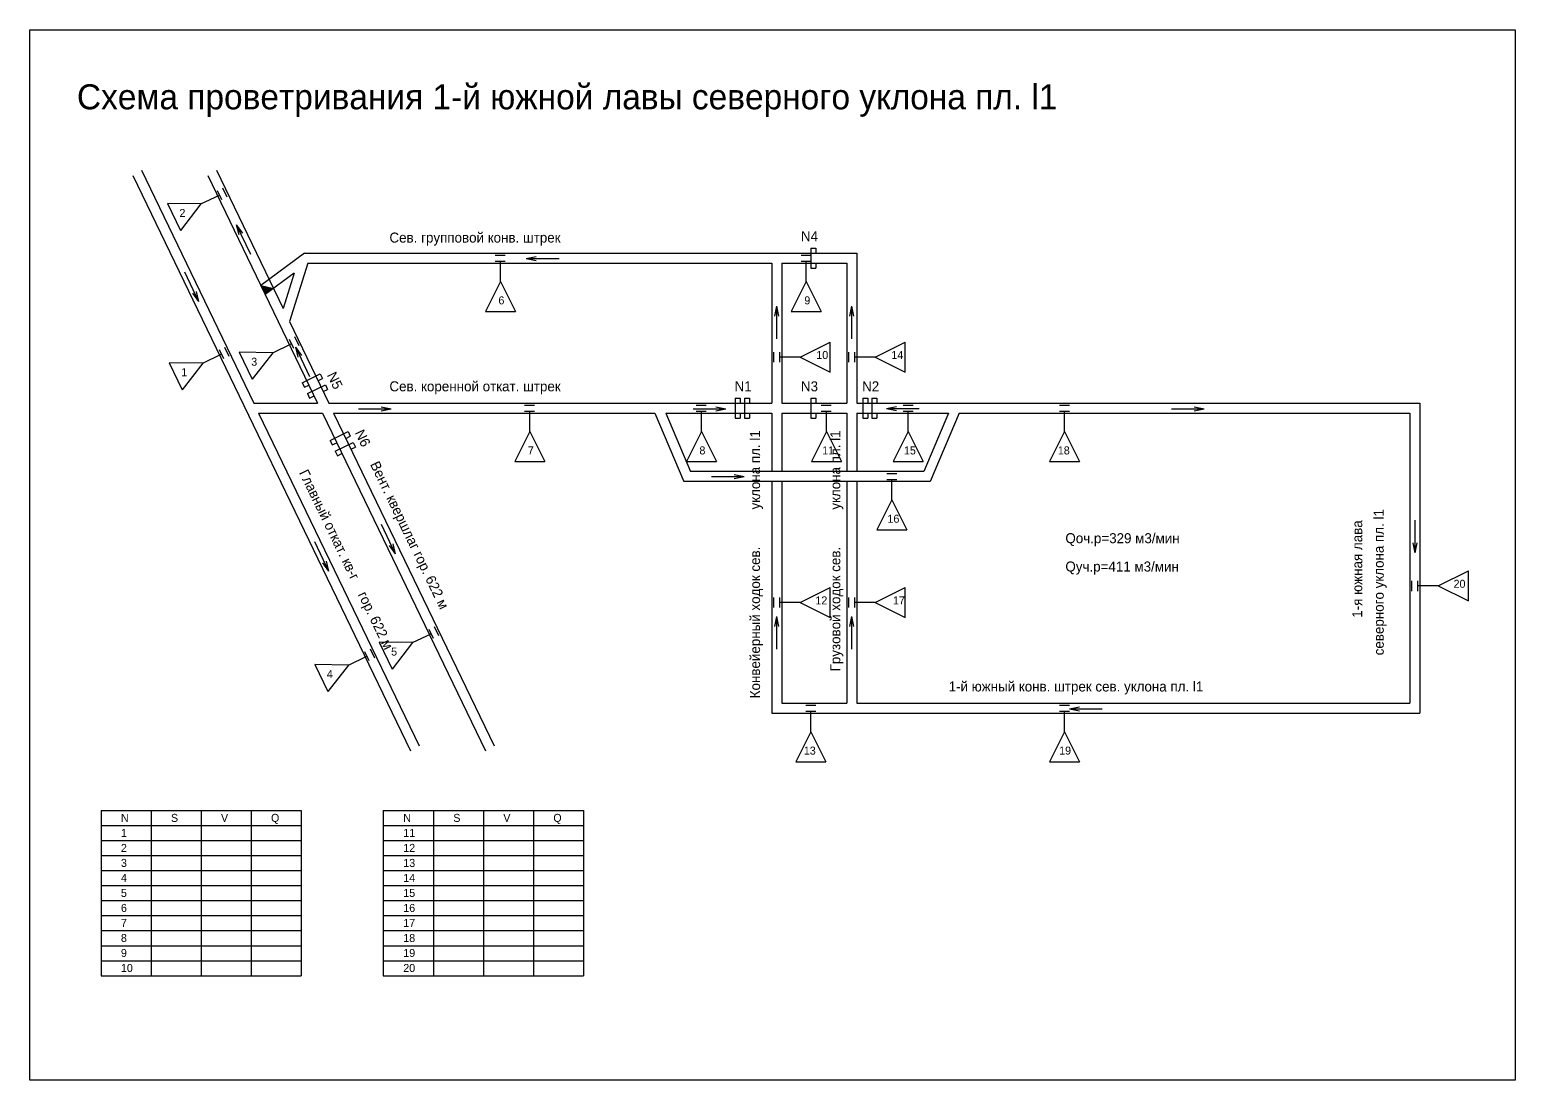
# Model space of a CAD drawing. Header units: millimetres. Extents: x -1696 to 1666, y -393 to 931.
# Drawn here: x 181 to 1666, y -119 to 931 of the extents above; entities that cross this region are included whole.
import ezdxf

# ---------------------------------------------------------------- set-up
doc = ezdxf.new("R2010")
doc.units = ezdxf.units.MM

msp = doc.modelspace()

# ---------------------------------------------------------------- hatches: boundary and pattern name
msp.add_hatch(color=256).paths.add_polyline_path([(411.617, 675.413), (416.04, 666.249), (424.202, 672.273)])

# ---------------------------------------------------------------- linework, layer by layer
for p, q in [((292.196, 790.398), (404.487, 557.714)), ((367.196, 790.398), (433.842, 652.296)), ((283.561, 785.355), (561.186, 210.073)), ((358.561, 785.355), (468.418, 557.714)), ((351.794, 756.739), (370.285, 765.662)), ((318.256, 757.209), (331.295, 730.191)), ((351.794, 756.739), (318.256, 757.209)), ((351.794, 756.739), (331.295, 730.191)), ((455.379, 707.714), (411.617, 675.413)), ((455.379, 707.714), (1007.37, 707.714)), ((651.092, 679.214), (651.092, 699.745)), ((956.878, 679.214), (956.878, 699.745)), ((961.311, 712.714), (961.311, 692.714)), ((961.311, 712.714), (966.311, 712.714)), ((966.311, 712.714), (966.311, 707.714)), ((1007.37, 707.714), (1007.37, 557.714)), ((444.996, 687.622), (416.04, 666.249)), ((444.996, 687.622), (433.842, 652.296)), ((458.67, 697.714), (440.182, 639.16)), ((458.67, 697.714), (922.37, 697.714)), ((922.37, 697.714), (922.37, 557.714)), ((932.37, 697.714), (932.37, 557.714)), ((932.37, 697.714), (997.37, 697.714)), ((961.311, 692.714), (966.311, 692.714)), ((966.311, 697.714), (966.311, 692.714)), ((997.37, 697.714), (997.37, 557.714)), ((411.617, 675.413), (424.202, 672.273)), ((651.092, 679.214), (636.092, 649.214)), ((651.092, 679.214), (666.092, 649.214)), ((956.878, 679.214), (941.878, 649.214)), ((956.878, 679.214), (971.878, 649.214)), ((440.182, 639.16), (479.487, 557.714)), ((636.092, 649.214), (666.092, 649.214)), ((941.878, 649.214), (971.878, 649.214)), ((423.548, 608.055), (442.038, 616.978)), ((950.87, 603.743), (980.87, 618.743)), ((980.87, 588.743), (980.87, 618.743)), ((1025.87, 603.743), (1055.87, 618.743)), ((1055.87, 588.743), (1055.87, 618.743)), ((320.055, 598.071), (333.094, 571.053)), ((353.593, 597.601), (320.055, 598.071)), ((353.593, 597.601), (333.094, 571.053)), ((353.593, 597.601), (372.083, 606.524)), ((390.01, 608.525), (403.049, 581.507)), ((423.548, 608.055), (390.01, 608.525)), ((423.548, 608.055), (403.049, 581.507)), ((950.87, 603.743), (930.339, 603.743)), ((950.87, 603.743), (980.87, 588.743)), ((1025.87, 603.743), (1005.339, 603.743)), ((1025.87, 603.743), (1055.87, 588.743)), ((453.001, 578.156), (470.985, 586.835)), ((468.655, 580.158), (473.159, 582.332)), ((470.985, 586.835), (473.159, 582.332)), ((453.001, 578.156), (455.174, 573.653)), ((455.174, 573.653), (459.677, 575.826)), ((458.244, 567.292), (476.228, 575.971)), ((458.244, 567.292), (460.417, 562.789)), ((460.417, 562.789), (464.92, 564.962)), ((473.898, 569.295), (478.401, 571.468)), ((476.228, 575.971), (478.401, 571.468)), ((404.487, 557.714), (468.418, 557.714)), ((479.487, 557.714), (922.37, 557.714)), ((680.485, 529.214), (680.485, 549.745)), ((852.018, 529.214), (852.018, 549.745)), ((885.935, 562.714), (885.935, 542.714)), ((885.935, 562.714), (890.935, 562.714)), ((890.935, 562.714), (890.935, 557.714)), ((894.98, 562.714), (894.98, 542.714)), ((894.98, 562.714), (899.98, 562.714)), ((899.98, 562.714), (899.98, 557.714)), ((932.37, 557.714), (997.37, 557.714)), ((961.311, 562.714), (961.311, 542.714)), ((961.311, 562.714), (966.311, 562.714)), ((966.311, 562.714), (966.311, 557.714)), ((976.958, 529.214), (976.958, 549.745)), ((1007.37, 557.714), (1570.172, 557.714)), ((1013.4, 562.714), (1013.4, 542.714)), ((1013.4, 562.714), (1018.4, 562.714)), ((1018.4, 562.714), (1018.4, 557.714)), ((1022.445, 562.714), (1022.445, 542.714)), ((1022.445, 562.714), (1027.445, 562.714)), ((1027.445, 562.714), (1027.445, 557.714)), ((1058.729, 529.214), (1058.729, 549.745)), ((1215.123, 529.214), (1215.123, 549.745)), ((1570.172, 557.714), (1570.172, 247.714)), ((409.313, 547.714), (473.244, 547.714)), ((409.313, 547.714), (569.821, 215.117)), ((473.244, 547.714), (636.186, 210.073)), ((484.313, 547.714), (644.821, 215.117)), ((484.313, 547.714), (805.642, 547.714)), ((805.642, 547.714), (834.562, 479.452)), ((816.503, 547.714), (841.185, 489.452)), ((816.503, 547.714), (922.37, 547.714)), ((885.935, 542.714), (890.935, 542.714)), ((890.935, 547.714), (890.935, 542.714)), ((894.98, 542.714), (899.98, 542.714)), ((899.98, 547.714), (899.98, 542.714)), ((922.37, 547.714), (922.37, 489.452)), ((932.37, 547.714), (932.37, 489.452)), ((932.37, 547.714), (997.37, 547.714)), ((961.311, 542.714), (966.311, 542.714)), ((966.311, 547.714), (966.311, 542.714)), ((997.37, 547.714), (997.37, 489.452)), ((1007.37, 547.714), (1007.37, 489.452)), ((1007.37, 547.714), (1098.916, 547.714)), ((1013.4, 542.714), (1018.4, 542.714)), ((1018.4, 547.714), (1018.4, 542.714)), ((1022.445, 542.714), (1027.445, 542.714)), ((1027.445, 547.714), (1027.445, 542.714)), ((1098.916, 547.714), (1074.233, 489.452)), ((1109.777, 547.714), (1080.857, 479.452)), ((1109.777, 547.714), (1560.172, 547.714)), ((1560.172, 547.714), (1560.172, 257.714)), ((480.816, 520.52), (498.8, 529.199)), ((480.816, 520.52), (482.989, 516.017)), ((496.47, 522.523), (500.973, 524.696)), ((498.8, 529.199), (500.973, 524.696)), ((680.485, 529.214), (665.485, 499.214)), ((680.485, 529.214), (695.485, 499.214)), ((852.018, 529.214), (837.018, 499.214)), ((852.018, 529.214), (867.018, 499.214)), ((976.958, 529.214), (961.958, 499.214)), ((976.958, 529.214), (991.958, 499.214)), ((1058.729, 529.214), (1043.729, 499.214)), ((1058.729, 529.214), (1073.729, 499.214)), ((1215.123, 529.214), (1200.123, 499.214)), ((1215.123, 529.214), (1230.123, 499.214)), ((482.989, 516.017), (487.492, 518.19)), ((486.058, 509.656), (504.043, 518.335)), ((486.058, 509.656), (488.232, 505.153)), ((488.232, 505.153), (492.735, 507.326)), ((501.713, 511.659), (506.216, 513.832)), ((504.043, 518.335), (506.216, 513.832)), ((665.485, 499.214), (695.485, 499.214)), ((837.018, 499.214), (867.018, 499.214)), ((961.958, 499.214), (991.958, 499.214)), ((1043.729, 499.214), (1073.729, 499.214)), ((1200.123, 499.214), (1230.123, 499.214)), ((1080.857, 479.452), (834.562, 479.452)), ((1074.233, 489.452), (841.185, 489.452)), ((922.37, 479.452), (922.37, 247.714)), ((932.37, 479.452), (932.37, 257.714)), ((997.37, 479.452), (997.37, 257.714)), ((1007.37, 479.452), (1007.37, 257.714)), ((1042.528, 460.952), (1042.528, 481.483)), ((1042.528, 460.952), (1027.528, 430.952)), ((1042.528, 460.952), (1057.528, 430.952)), ((1027.528, 430.952), (1057.528, 430.952)), ((1588.672, 375.089), (1618.672, 390.089)), ((1618.672, 360.089), (1618.672, 390.089)), ((950.87, 358.511), (980.87, 373.511)), ((980.87, 343.511), (980.87, 373.511)), ((1025.87, 358.511), (1055.87, 373.511)), ((1055.87, 343.511), (1055.87, 373.511)), ((1588.672, 375.089), (1568.141, 375.089)), ((1588.672, 375.089), (1618.672, 360.089)), ((950.87, 358.511), (930.339, 358.511)), ((950.87, 358.511), (980.87, 343.511)), ((1025.87, 358.511), (1005.339, 358.511)), ((1025.87, 358.511), (1055.87, 343.511)), ((563.366, 318.331), (581.856, 327.255)), ((529.828, 318.802), (542.867, 291.783)), ((563.366, 318.331), (529.828, 318.802)), ((563.366, 318.331), (542.867, 291.783)), ((499.156, 295.971), (517.647, 304.895)), ((465.619, 296.442), (478.657, 269.423)), ((499.156, 295.971), (465.619, 296.442)), ((499.156, 295.971), (478.657, 269.423)), ((932.37, 257.714), (997.37, 257.714)), ((1007.37, 257.714), (1560.172, 257.714)), ((922.37, 247.714), (1570.172, 247.714)), ((961.483, 229.214), (961.483, 249.745)), ((1215.123, 229.214), (1215.123, 249.745)), ((961.483, 229.214), (946.483, 199.214)), ((961.483, 229.214), (976.483, 199.214)), ((1215.123, 229.214), (1200.123, 199.214)), ((1215.123, 229.214), (1230.123, 199.214)), ((946.483, 199.214), (976.483, 199.214)), ((1200.123, 199.214), (1230.123, 199.214)), ((251.869, 150.465), (451.869, 150.465)), ((251.869, 150.465), (251.869, -14.535)), ((301.869, 150.465), (301.869, -14.535)), ((351.869, 150.465), (351.869, -14.535)), ((401.869, 150.465), (401.869, -14.535)), ((451.869, 150.465), (451.869, -14.535)), ((534.088, 150.465), (534.088, -14.535)), ((534.088, 150.465), (734.088, 150.465)), ((584.088, 150.465), (584.088, -14.535)), ((634.088, 150.465), (634.088, -14.535)), ((684.088, 150.465), (684.088, -14.535)), ((734.088, 150.465), (734.088, -14.535)), ((251.869, 135.465), (451.869, 135.465)), ((534.088, 135.465), (734.088, 135.465)), ((251.869, 120.465), (451.869, 120.465)), ((534.088, 120.465), (734.088, 120.465)), ((251.869, 105.465), (451.869, 105.465)), ((534.088, 105.465), (734.088, 105.465)), ((251.869, 90.465), (451.869, 90.465)), ((534.088, 90.465), (734.088, 90.465)), ((251.869, 75.465), (451.869, 75.465)), ((534.088, 75.465), (734.088, 75.465)), ((251.869, 60.465), (451.869, 60.465)), ((534.088, 60.465), (734.088, 60.465)), ((251.869, 45.465), (451.869, 45.465)), ((534.088, 45.465), (734.088, 45.465)), ((251.869, 30.465), (451.869, 30.465)), ((534.088, 30.465), (734.088, 30.465)), ((251.869, 15.465), (451.869, 15.465)), ((534.088, 15.465), (734.088, 15.465)), ((251.869, 0.465), (451.869, 0.465)), ((534.088, 0.465), (734.088, 0.465)), ((251.869, -14.535), (451.869, -14.535)), ((534.088, -14.535), (734.088, -14.535))]:
    msp.add_line(p, q)
at = {"color": 1}
for p, q in [((373.422, 772.895), (377.768, 763.889)), ((368.046, 770.301), (372.392, 761.295)), ((645.942, 705.714), (655.942, 705.714)), ((645.942, 699.745), (655.942, 699.745)), ((951.727, 705.714), (961.727, 705.714)), ((951.727, 699.745), (961.727, 699.745)), ((335.17, 688.774), (349.381, 659.326)), ((346.836, 669.201), (349.381, 659.326)), ((343.233, 667.463), (349.381, 659.326)), ((445.175, 624.211), (449.522, 615.205)), ((369.845, 611.163), (374.191, 602.157)), ((375.22, 613.757), (379.567, 604.751)), ((439.8, 621.617), (444.146, 612.611)), ((460.673, 584.124), (446.461, 613.572)), ((449.006, 603.697), (446.461, 613.572)), ((452.609, 605.435), (446.461, 613.572)), ((924.37, 598.593), (924.37, 608.593)), ((930.339, 598.593), (930.339, 608.593)), ((999.37, 598.593), (999.37, 608.593)), ((1005.339, 598.593), (1005.339, 608.593)), ((509.25, 551.975), (541.948, 551.975)), ((531.948, 553.975), (541.948, 551.975)), ((531.948, 549.975), (541.948, 551.975)), ((675.334, 555.714), (685.334, 555.714)), ((675.334, 549.745), (685.334, 549.745)), ((843.674, 551.975), (876.372, 551.975)), ((846.868, 555.714), (856.868, 555.714)), ((846.868, 549.745), (856.868, 549.745)), ((866.372, 553.975), (876.372, 551.975)), ((866.372, 549.975), (876.372, 551.975)), ((971.807, 555.714), (981.807, 555.714)), ((971.807, 549.745), (981.807, 549.745)), ((1047.102, 553.975), (1037.102, 551.975)), ((1047.102, 549.975), (1037.102, 551.975)), ((1069.8, 551.975), (1037.102, 551.975)), ((1053.578, 555.714), (1063.578, 555.714)), ((1053.578, 549.745), (1063.578, 549.745)), ((1209.973, 555.714), (1219.973, 555.714)), ((1209.973, 549.745), (1219.973, 549.745)), ((1322.016, 551.975), (1354.714, 551.975)), ((1344.714, 553.975), (1354.714, 551.975)), ((1344.714, 549.975), (1354.714, 551.975)), ((862.231, 484.452), (894.929, 484.452)), ((884.929, 486.452), (894.929, 484.452)), ((884.929, 482.452), (894.929, 484.452)), ((1037.378, 487.452), (1047.378, 487.452)), ((1037.378, 481.483), (1047.378, 481.483)), ((531.846, 436.642), (546.058, 407.194)), ((1565.172, 440.694), (1565.172, 407.996)), ((465.226, 419.278), (479.438, 389.83)), ((543.513, 417.069), (546.058, 407.194)), ((1563.172, 417.996), (1565.172, 407.996)), ((1567.172, 417.996), (1565.172, 407.996)), ((539.91, 415.33), (546.058, 407.194)), ((473.29, 397.966), (479.438, 389.83)), ((476.893, 399.705), (479.438, 389.83)), ((1562.172, 369.939), (1562.172, 379.939)), ((1568.141, 369.939), (1568.141, 379.939)), ((924.37, 353.36), (924.37, 363.36)), ((930.339, 353.36), (930.339, 363.36)), ((999.37, 353.36), (999.37, 363.36)), ((1005.339, 353.36), (1005.339, 363.36)), ((579.618, 331.893), (583.964, 322.887)), ((584.993, 334.487), (589.34, 325.481)), ((520.784, 312.128), (525.13, 303.122)), ((515.408, 309.533), (519.755, 300.527)), ((956.333, 255.714), (966.333, 255.714)), ((1209.973, 255.714), (1219.973, 255.714)), ((956.333, 249.745), (966.333, 249.745)), ((1209.973, 249.745), (1219.973, 249.745))]:
    msp.add_line(p, q, dxfattribs=at)
at = {"color": 5}
for p, q in [((401.677, 706.372), (387.466, 735.82)), ((390.011, 725.944), (387.466, 735.82)), ((393.613, 727.683), (387.466, 735.82)), ((687.002, 703.975), (677.002, 701.975)), ((709.7, 701.975), (677.002, 701.975)), ((687.002, 699.975), (677.002, 701.975)), ((925.37, 644.577), (927.37, 654.577)), ((927.37, 621.879), (927.37, 654.577)), ((929.37, 644.577), (927.37, 654.577)), ((1000.37, 644.577), (1002.37, 654.577)), ((1002.37, 621.879), (1002.37, 654.577)), ((1004.37, 644.577), (1002.37, 654.577)), ((925.37, 334.577), (927.37, 344.577)), ((927.37, 311.879), (927.37, 344.577)), ((929.37, 334.577), (927.37, 344.577)), ((1000.37, 334.577), (1002.37, 344.577)), ((1002.37, 311.879), (1002.37, 344.577)), ((1004.37, 334.577), (1002.37, 344.577)), ((1229.84, 253.975), (1219.84, 251.975)), ((1252.538, 251.975), (1219.84, 251.975)), ((1229.84, 249.975), (1219.84, 251.975))]:
    msp.add_line(p, q, dxfattribs=at)
msp.add_lwpolyline([(1665.607, -119.075), (180.607, -119.075), (180.607, 930.925), (1665.607, 930.925)], close=True)

# ---------------------------------------------------------------- texts
for s, height, p in [('Схема проветривания 1-й южной лавы северного уклона пл. l1', 25, (227.819, 851.362)), ('2', 8, (330.298, 743.774)), ('Сев. групповой конв. штрек', 10, (540.203, 718.174)), ('N4', 10, (951.525, 719.509)), ('6', 8, (649.152, 656.428)), ('9', 8, (954.937, 656.428)), ('10', 8, (966.925, 601.803)), ('14', 8, (1041.925, 601.803)), ('3', 8, (402.052, 595.089)), ('1', 8, (332.097, 584.636)), ('Сев. коренной откат. штрек', 10, (540.203, 569.509)), ('N1', 10, (885.195, 569.509)), ('N3', 10, (951.525, 569.509)), ('N2', 10, (1012.66, 569.509)), ('7', 8, (678.545, 506.428)), ('8', 8, (850.078, 506.428)), ('11', 8, (972.774, 506.428)), ('15', 8, (1054.545, 506.428)), ('18', 8, (1208.341, 506.428)), ('16', 8, (1038.029, 438.166)), ('20', 8, (1603.93, 373.149)), ('12', 8, (965.98, 356.57)), ('17', 8, (1043.539, 356.57)), ('5', 8, (541.87, 305.366)), ('4', 8, (477.661, 283.006)), ('1-й южный конв. штрек сев. уклона пл. l1', 10, (1099.165, 269.509)), ('13', 8, (954.426, 206.428)), ('19', 8, (1209.64, 206.428)), ('N', 8, (271.8, 139.171)), ('S', 8, (321.8, 139.171)), ('V', 8, (371.8, 139.171)), ('Q', 8, (421.8, 139.171)), ('N', 8, (554.02, 139.171)), ('S', 8, (604.02, 139.171)), ('V', 8, (654.02, 139.171)), ('Q', 8, (704.02, 139.171)), ('1', 8, (271.8, 124.171)), ('11', 8, (554.02, 124.171)), ('2', 8, (271.8, 109.171)), ('12', 8, (554.02, 109.171)), ('3', 8, (271.8, 94.171)), ('13', 8, (554.02, 94.171)), ('4', 8, (271.8, 79.171)), ('14', 8, (554.02, 79.171)), ('5', 8, (271.8, 64.171)), ('15', 8, (554.02, 64.171)), ('6', 8, (271.8, 49.171)), ('16', 8, (554.02, 49.171)), ('7', 8, (271.8, 34.171)), ('17', 8, (554.02, 34.171)), ('8', 8, (271.8, 19.171)), ('18', 8, (554.02, 19.171)), ('9', 8, (271.8, 4.171)), ('19', 8, (554.02, 4.171)), ('10', 8, (271.8, -10.829)), ('20', 8, (554.02, -10.829))]:
    msp.add_text(s, height=height).set_placement(p)
for s, rotation, p in [('N5', 295.761542, (477.518, 585.861)), ('N6', 295.761542, (505.332, 528.226)), ('Конвейерный ходок сев.          уклона пл. l1', 90, (910.657, 262.731)), ('Грузовой ходок сев.          уклона пл. l1', 90, (990.9, 289.567)), ('Главный откат. кв-г    гор. 622 м', 295.761542, (449.602, 488.296)), ('Вент. квершлаг гор. 622 м', 295.761542, (520.606, 496.576)), ('северного уклона пл. l1', 90, (1534.115, 305.669)), ('1-я южная лава', 90, (1512.616, 343.24))]:
    msp.add_text(s, height=10, rotation=rotation).set_placement(p)
at = {"color": 1}
for s, p in [('Qоч.р=329 м3/мин', (1215.886, 417.723)), ('Qуч.р=411 м3/мин', (1215.886, 389.412))]:
    msp.add_text(s, height=10, dxfattribs=at).set_placement(p)

doc.saveas('drawing.dxf')
